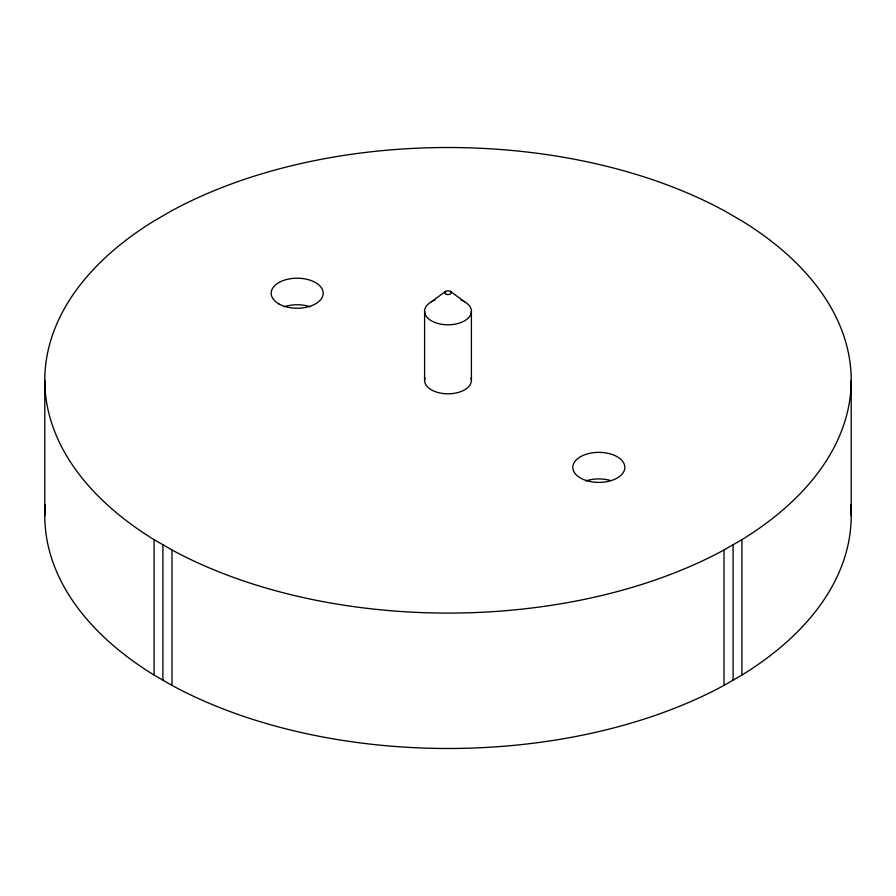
<?xml version="1.0" encoding="UTF-8"?>
<svg xmlns="http://www.w3.org/2000/svg" width="896" height="896" viewBox="0 0 896 896"><rect width="100%" height="100%" fill="white"/><g stroke="black" fill="none" stroke-linecap="round" stroke-linejoin="round"><path stroke-width="1.34" d="M431.446 301.717L445.704 291.357M154.078 539.65L171.987 549.987A403.2 232.781 0 0 0 724.013 549.987L741.922 539.65A403.2 232.781 0 0 0 741.922 220.942L724.013 210.605A403.2 232.781 0 0 0 171.987 210.605L154.078 220.942A403.2 232.781 0 0 0 154.078 539.65L154.078 675.058L171.987 685.395A403.2 232.781 0 0 0 724.013 685.395L741.922 675.058A403.2 232.781 0 0 0 850.752 504.739M450.296 291.357L464.554 301.717M851.2 380.296L851.2 515.704M741.922 539.65L741.922 675.058M733.107 544.902L733.107 680.31M724.013 549.987L724.013 685.395M471.408 311.27L471.408 380.296M424.592 311.27L424.592 380.296M171.987 549.987L171.987 685.395M162.893 544.902L162.893 680.31M44.8 380.296L44.8 515.704M154.078 675.058A403.2 232.781 0 0 1 45.248 504.739M471.05 377.944A23.408 13.518 0 0 1 448 393.814A23.408 13.518 0 0 1 424.95 377.944M461.003 300.026A23.408 13.518 0 0 1 465.606 320.186A23.408 13.518 0 0 1 430.394 320.186A23.408 13.518 0 0 1 434.997 300.026M284.166 306.757A26.018 15.019 0 0 1 310.173 306.757M585.827 480.928A26.018 15.019 0 0 1 610.646 480.547M278.779 303.834A26.018 15.019 0 0 0 322.291 297.102A26.018 15.019 0 0 0 290.438 278.712A26.018 15.019 0 0 0 278.779 303.834M585.827 480.39A26.018 15.019 0 0 0 624.848 467.376A26.018 15.019 0 0 0 585.827 454.373A26.018 15.019 0 0 0 585.827 480.39M446.376 294.314A3.248 1.882 0 0 0 451.248 292.69A3.248 1.882 0 0 0 446.376 291.066A3.248 1.882 0 0 0 446.376 294.314"/></g></svg>
